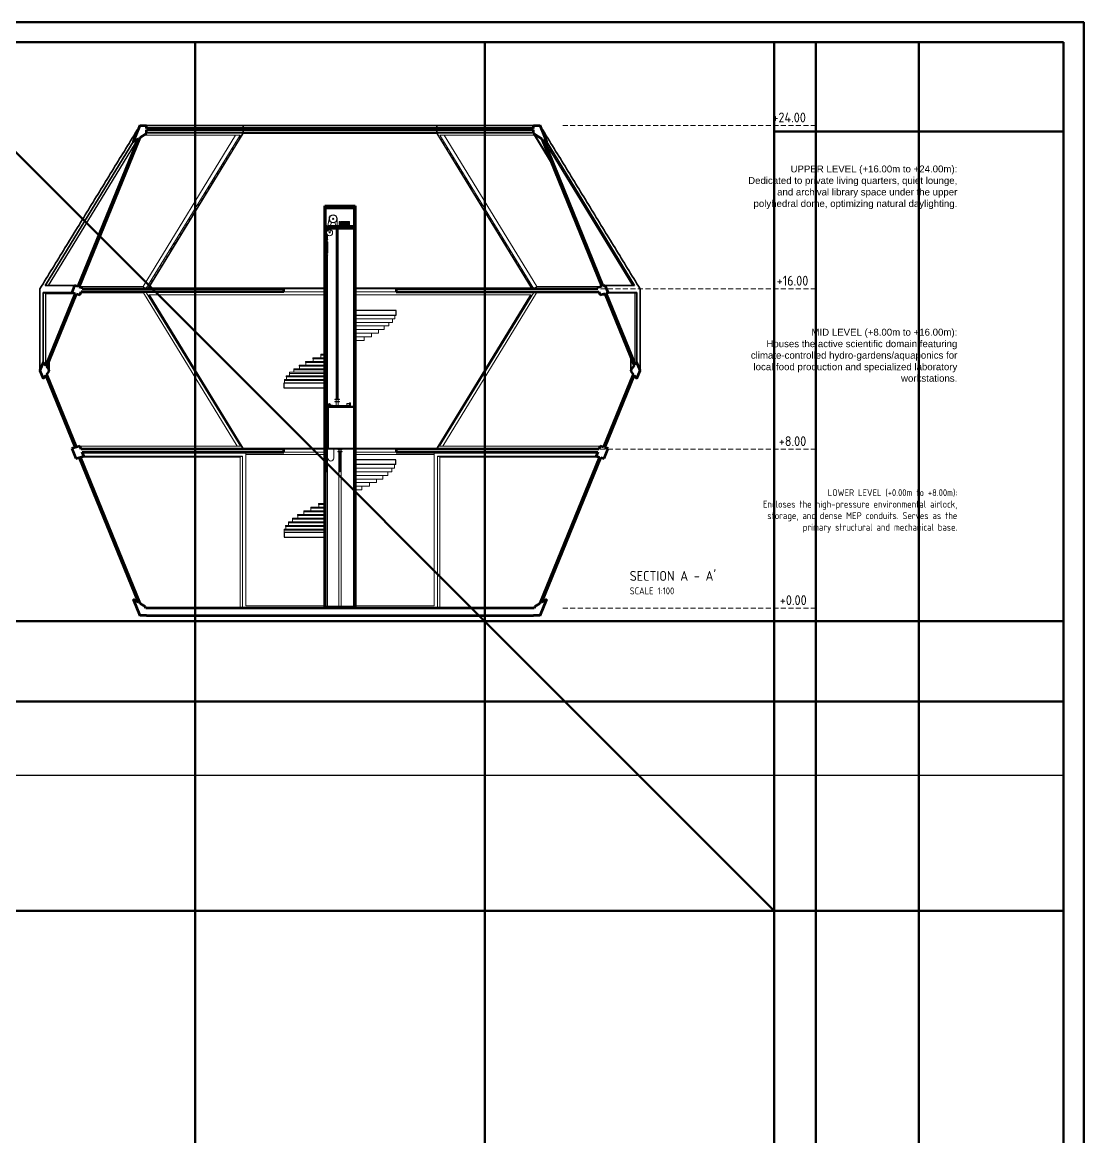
# Model space of a CAD drawing. Header units: millimetres. Extents: x 32551 to 59551, y -21458 to 15116.
# Drawn here: x 54173 to 59551, y 9470 to 15116 of the extents above; entities that cross this region are included whole.
import ezdxf

# ---------------------------------------------------------------- set-up
doc = ezdxf.new("R2010")
doc.units = ezdxf.units.MM
doc.linetypes.add('DASHEDX2', pattern=[38.1, 25.4, -12.7])
for name, color, linetype, lineweight, true_color in [('1ST', 141, 'Continuous', 50, 0x7debff), ('2ND', 120, 'Continuous', 35, 0x39ffb0), ('3RD', 141, 'Continuous', 25, 0x7debff), ('4TH DETAILS', 120, 'Continuous', 15, 0x39ffb0), ('TEXTS', 7, 'Continuous', 25, 0xe0f9ff)]:
    doc.layers.add(name, color=color, linetype=linetype, lineweight=lineweight, true_color=true_color)
doc.layers.add('GLOW-CYAN', color=141, linetype='Continuous', lineweight=100, true_color=0x7debff, transparency=0.8)
doc.layers.add('LAYOUT', color=141, linetype='Continuous', lineweight=50, true_color=0x7debff, plot=False)
doc.styles.get("Standard").update_dxf_attribs({"font": 'arial.ttf'})
picture_1 = doc.add_image_def('image3.png', size_in_pixel=(1872, 1392))

msp = doc.modelspace()

# ---------------------------------------------------------------- linework, layer by layer
at = {"layer": '1ST', "linetype": 'Continuous', "extrusion": (0, 1, -2e-16)}
for p, q in [((54768.957, 14593.018, -0.389), (54735.254, 14510.462, -0.389)), ((54802.664, 14577.502, -0.389), (54802.664, 14593.018, -0.389)), ((56762.256, 14577.502, -0.389), (54802.664, 14577.502, -0.389)), ((54802.664, 14551.742, -0.389), (54802.664, 14571.296, -0.389)), ((54802.664, 14571.296, -0.389), (56762.256, 14571.296, -0.389)), ((56762.256, 14577.502, -0.389), (56762.256, 14593.018, -0.389)), ((56762.256, 14551.742, -0.389), (56762.256, 14571.296, -0.389)), ((56829.666, 14510.462, -0.389), (56795.962, 14593.018, -0.389)), ((54760.592, 14525.978, -0.389), (54454.64, 13776.554, -0.389)), ((54461.397, 13774.485, -0.389), (54770.727, 14532.185, -0.389)), ((54735.254, 14510.462, -0.389), (54760.592, 14525.978, -0.389)), ((54770.727, 14532.185, -0.389), (54802.664, 14551.742, -0.389)), ((56762.256, 14551.742, -0.389), (56804.328, 14525.978, -0.389)), ((56804.328, 14525.978, -0.389), (57109.972, 13777.307, -0.389)), ((56814.463, 14519.772, -0.389), (56829.666, 14510.462, -0.389)), ((57116.729, 13779.376, -0.389), (56814.463, 14519.772, -0.389)), ((55704.88, 14185.982, -0.389), (55860.04, 14185.982, -0.389)), ((55704.88, 12147.692, -0.389), (55704.88, 14185.982, -0.389)), ((55708.49, 14175.638, -0.389), (55856.43, 14175.638, -0.389)), ((55708.49, 14082.542, -0.389), (55708.49, 14175.638, -0.389)), ((55856.43, 14082.542, -0.389), (55856.43, 14175.638, -0.389)), ((55860.04, 14185.982, -0.389), (55860.04, 12147.692, -0.389)), ((55708.49, 14082.542, -0.389), (55716.346, 14082.542, -0.389)), ((55708.49, 14072.198, -0.389), (55714.286, 14072.198, -0.389)), ((55708.49, 12147.692, -0.389), (55708.49, 14072.198, -0.389)), ((55721.645, 14072.198, -0.389), (55856.43, 14072.198, -0.389)), ((55723.705, 14082.542, -0.389), (55856.43, 14082.542, -0.389)), ((55856.43, 12147.692, -0.389), (55856.43, 14072.198, -0.389)), ((54437.749, 13781.726, -0.389), (54423.633, 13747.151, -0.389)), ((54454.64, 13776.554, -0.389), (54437.749, 13781.726, -0.389)), ((57109.972, 13777.307, -0.389), (57086.324, 13770.066, -0.389)), ((57126.864, 13782.479, -0.389), (57116.729, 13779.376, -0.389)), ((57141.286, 13747.151, -0.389), (57126.864, 13782.479, -0.389)), ((54440.525, 13741.979, -0.389), (54291.726, 13377.498, -0.389)), ((54296.794, 13371.292, -0.389), (54447.282, 13739.91, -0.389)), ((54423.633, 13747.151, -0.389), (54440.525, 13741.979, -0.389)), ((54447.282, 13739.91, -0.389), (54464.174, 13734.738, -0.389)), ((54478.289, 13769.313, -0.389), (54461.397, 13774.485, -0.389)), ((54464.174, 13734.738, -0.389), (54470.564, 13750.391, -0.389)), ((55497.999, 13750.391, -0.389), (54470.564, 13750.391, -0.389)), ((54476.632, 13765.256, -0.389), (54478.289, 13769.313, -0.389)), ((55497.999, 13765.256, -0.389), (54476.632, 13765.256, -0.389)), ((57088.287, 13765.256, -0.389), (56066.92, 13765.256, -0.389)), ((56066.92, 13765.256, -0.389), (56066.92, 13750.391, -0.389)), ((56066.92, 13750.391, -0.389), (57094.356, 13750.391, -0.389)), ((57086.324, 13770.066, -0.389), (57088.287, 13765.256, -0.389)), ((57094.356, 13750.391, -0.389), (57100.746, 13734.738, -0.389)), ((57100.746, 13734.738, -0.389), (57124.394, 13741.979, -0.389)), ((57124.394, 13741.979, -0.389), (57273.193, 13377.498, -0.389)), ((57131.151, 13744.048, -0.389), (57141.286, 13747.151, -0.389)), ((57278.261, 13383.704, -0.389), (57131.151, 13744.048, -0.389)), ((54279.058, 13393.014, -0.389), (54262.206, 13351.736, -0.389)), ((54291.726, 13377.498, -0.389), (54279.058, 13393.014, -0.389)), ((57285.862, 13393.014, -0.389), (57278.261, 13383.704, -0.389)), ((57302.714, 13351.736, -0.389), (57285.862, 13393.014, -0.389)), ((54262.206, 13351.736, -0.389), (54279.058, 13310.458, -0.389)), ((54279.058, 13310.458, -0.389), (54291.726, 13325.974, -0.389)), ((54291.726, 13325.974, -0.389), (54440.525, 12961.493, -0.389)), ((54309.463, 13355.776, -0.389), (54296.794, 13371.292, -0.389)), ((54296.794, 13332.181, -0.389), (54309.463, 13347.697, -0.389)), ((54447.282, 12963.562, -0.389), (54296.794, 13332.181, -0.389)), ((54307.814, 13351.736, -0.389), (54309.463, 13355.776, -0.389)), ((54309.463, 13347.697, -0.389), (54307.814, 13351.736, -0.389)), ((57268.126, 13332.181, -0.389), (57117.638, 12963.562, -0.389)), ((57124.394, 12961.493, -0.389), (57273.193, 13325.974, -0.389)), ((57273.193, 13377.498, -0.389), (57255.457, 13355.776, -0.389)), ((57255.457, 13355.776, -0.389), (57257.106, 13351.736, -0.389)), ((57257.106, 13351.736, -0.389), (57255.457, 13347.697, -0.389)), ((57255.457, 13347.697, -0.389), (57268.126, 13332.181, -0.389)), ((57273.193, 13325.974, -0.389), (57285.862, 13310.458, -0.389)), ((57285.862, 13310.458, -0.389), (57302.714, 13351.736, -0.389)), ((54464.174, 12968.734, -0.389), (54423.633, 12956.321, -0.389)), ((54423.633, 12956.321, -0.389), (54444.198, 12905.948, -0.389)), ((54470.564, 12953.081, -0.389), (54464.174, 12968.734, -0.389)), ((55497.999, 12953.081, -0.389), (54470.564, 12953.081, -0.389)), ((54484.738, 12918.361, -0.389), (54476.632, 12938.216, -0.389)), ((54476.632, 12938.216, -0.389), (55497.999, 12938.216, -0.389)), ((55497.999, 12938.216, -0.389), (55497.999, 12953.081, -0.389)), ((57094.356, 12953.081, -0.389), (56066.92, 12953.081, -0.389)), ((56066.92, 12953.081, -0.389), (56066.92, 12938.216, -0.389)), ((56066.92, 12938.216, -0.389), (57088.287, 12938.216, -0.389)), ((57088.287, 12938.216, -0.389), (57079.874, 12917.608, -0.389)), ((57100.746, 12968.734, -0.389), (57094.356, 12953.081, -0.389)), ((57117.638, 12963.562, -0.389), (57100.746, 12968.734, -0.389)), ((57120.414, 12905.196, -0.389), (57141.286, 12956.321, -0.389)), ((57141.286, 12956.321, -0.389), (57124.394, 12961.493, -0.389)), ((54444.198, 12905.948, -0.389), (54484.738, 12918.361, -0.389)), ((54461.09, 12911.12, -0.389), (54760.592, 12177.494, -0.389)), ((54770.727, 12171.287, -0.389), (54467.846, 12913.189, -0.389)), ((57096.766, 12912.436, -0.389), (56794.193, 12171.287, -0.389)), ((56804.328, 12177.494, -0.389), (57103.523, 12910.368, -0.389)), ((57079.874, 12917.608, -0.389), (57096.766, 12912.436, -0.389)), ((57103.523, 12910.368, -0.389), (57120.414, 12905.196, -0.389)), ((54760.592, 12177.494, -0.389), (54735.254, 12193.01, -0.389)), ((54735.254, 12193.01, -0.389), (54768.957, 12110.454, -0.389)), ((54796.064, 12155.771, -0.389), (54770.727, 12171.287, -0.389)), ((54799.362, 12147.692, -0.389), (54796.064, 12155.771, -0.389)), ((56762.256, 12147.692, -0.389), (54802.664, 12147.692, -0.389)), ((56768.855, 12155.771, -0.389), (56765.557, 12147.692, -0.389)), ((56794.193, 12171.287, -0.389), (56768.855, 12155.771, -0.389)), ((56795.962, 12110.454, -0.389), (56829.666, 12193.01, -0.389)), ((56829.666, 12193.01, -0.389), (56804.328, 12177.494, -0.389)), ((54802.664, 12110.454, -0.389), (56762.256, 12110.454, -0.389))]:
    msp.add_line(p, q, dxfattribs=at)
at = {"layer": '1ST', "linetype": 'Continuous'}
for p, q in [((55716.346, 14082.542, -0.389), (55714.286, 14072.198, -0.389)), ((55721.645, 14072.198, -0.389), (55723.705, 14082.542, -0.389)), ((55765.255, 14082.542, -0.389), (55765.255, 14072.198, -0.389)), ((55771.266, 14082.542, -0.389), (55771.266, 14072.198, -0.389)), ((55497.999, 13750.391, -0.389), (55497.999, 13765.256, -0.389))]:
    msp.add_line(p, q, dxfattribs=at)
for points in [[(54768.957, 14593.018, -0.389), (54802.664, 14593.018, -0.389)], [(56762.256, 14593.018, -0.389), (56795.962, 14593.018, -0.389)], [(54802.664, 12147.692, -0.389), (54799.362, 12147.692, -0.389)], [(56765.557, 12147.692, -0.389), (56762.256, 12147.692, -0.389)], [(54802.664, 12110.454, -0.389), (54768.957, 12110.454, -0.389)], [(56795.962, 12110.454, -0.389), (56762.256, 12110.454, -0.389)]]:
    msp.add_open_spline(points, degree=1, dxfattribs=at)
at = {"layer": '2ND', "linetype": 'Continuous', "extrusion": (0, 1, -2e-16)}
for p, q in [((54802.664, 14593.018, -0.389), (56762.256, 14593.018, -0.389)), ((55292.562, 14577.502, -0.389), (55292.562, 14593.018, -0.389)), ((55292.562, 14555.78, -0.389), (55292.562, 14571.296, -0.389)), ((56272.358, 14577.502, -0.389), (56272.358, 14593.018, -0.389)), ((56272.358, 14555.78, -0.389), (56272.358, 14571.296, -0.389)), ((54295.909, 13793.015, -0.389), (54735.254, 14510.462, -0.389)), ((56760.605, 14555.78, -0.389), (54802.664, 14555.78, -0.389)), ((56829.666, 14510.462, -0.389), (57275.463, 13782.479, -0.389)), ((54288.996, 13781.726, -0.389), (54295.909, 13793.015, -0.389)), ((54288.996, 13781.726, -0.389), (54437.749, 13781.726, -0.389)), ((57126.864, 13782.479, -0.389), (57275.463, 13782.479, -0.389)), ((54423.633, 13747.151, -0.389), (54279.058, 13747.151, -0.389)), ((54279.058, 13393.014, -0.389), (54279.058, 13747.151, -0.389)), ((57285.862, 13747.151, -0.389), (57141.286, 13747.151, -0.389)), ((57285.862, 13747.151, -0.389), (57285.862, 13393.014, -0.389)), ((54309.463, 13347.697, -0.389), (54309.463, 13402.324, -0.389)), ((57255.457, 13420.943, -0.389), (57255.457, 13347.697, -0.389))]:
    msp.add_line(p, q, dxfattribs=at)
at = {"layer": '2ND', "linetype": 'Continuous'}
for points in [[(54768.957, 14593.018, -0.389), (54262.206, 13765.497, -0.389)], [(56795.962, 14593.018, -0.389), (57302.714, 13765.497, -0.389)], [(54262.206, 13351.736, -0.389), (54262.206, 13765.497, -0.389)], [(57302.714, 13351.736, -0.389), (57302.714, 13765.497, -0.389)]]:
    msp.add_open_spline(points, degree=1, dxfattribs=at)
at = {"layer": '3RD', "linetype": 'Continuous', "ltscale": 10, "extrusion": (0, 1, -2e-16)}
for p, q in [((54304.832, 13781.726, -0.389), (54760.592, 14525.978, -0.389)), ((56762.256, 14555.78, -0.389), (56760.605, 14555.78, -0.389)), ((56765.096, 14544.36, -0.389), (56765.557, 14543.608, -0.389)), ((56765.557, 14543.608, -0.389), (56860.278, 14388.929, -0.389)), ((56848.669, 14417.366, -0.389), (56768.855, 14547.701, -0.389)), ((57265.961, 13782.479, -0.389), (56814.463, 14519.772, -0.389)), ((54279.058, 13747.151, -0.389), (54291.726, 13741.979, -0.389)), ((54291.726, 13377.498, -0.389), (54291.726, 13741.979, -0.389)), ((54445.17, 13734.738, -0.389), (54464.174, 13734.738, -0.389)), ((57100.746, 13734.738, -0.389), (57127.35, 13734.738, -0.389)), ((57278.261, 13744.048, -0.389), (57285.862, 13747.151, -0.389)), ((57278.261, 13383.704, -0.389), (57278.261, 13744.048, -0.389)), ((55860.016, 13637.825, -0.389), (55859.945, 13637.825, -0.389)), ((55859.945, 13637.825, -0.389), (55859.945, 13632.653, -0.389)), ((55859.945, 13632.653, -0.389), (56066.601, 13632.653, -0.389)), ((55860.016, 13651.114, -0.389), (55860.016, 13637.825, -0.389)), ((56066.601, 13656.286, -0.389), (55860.04, 13656.286, -0.389)), ((56066.601, 13632.653, -0.389), (56066.601, 13656.286, -0.389)), ((55704.994, 13287.075, -0.389), (55498.306, 13287.075, -0.389)), ((55498.306, 13287.075, -0.389), (55498.306, 13263.442, -0.389)), ((55704.88, 13268.614, -0.389), (55704.88, 13281.903, -0.389)), ((55704.88, 13281.903, -0.389), (55704.994, 13281.903, -0.389)), ((55704.994, 13281.903, -0.389), (55704.994, 13287.075, -0.389)), ((55498.306, 13263.442, -0.389), (55704.88, 13263.442, -0.389)), ((54444.198, 12905.948, -0.389), (54463.201, 12905.948, -0.389)), ((56065.771, 12899.403, -0.389), (55860.04, 12899.403, -0.389)), ((56065.771, 12875.771, -0.389), (55860.04, 12875.771, -0.389)), ((56065.771, 12875.771, -0.389), (56065.771, 12899.403, -0.389)), ((57101.411, 12905.196, -0.389), (57120.414, 12905.196, -0.389)), ((55705.267, 12530.192, -0.389), (55498.942, 12530.192, -0.389)), ((55498.942, 12530.192, -0.389), (55498.942, 12506.56, -0.389)), ((55498.942, 12506.56, -0.389), (55705.077, 12506.56, -0.389)), ((55704.92, 12511.732, -0.389), (55704.92, 12525.02, -0.389)), ((55704.92, 12525.02, -0.389), (55705.267, 12525.02, -0.389)), ((55705.077, 12511.732, -0.389), (55704.92, 12511.732, -0.389)), ((55705.077, 12506.56, -0.389), (55705.077, 12511.732, -0.389)), ((55705.267, 12525.02, -0.389), (55705.267, 12530.192, -0.389)), ((54799.362, 12150.385, -0.389), (54796.064, 12155.771, -0.389))]:
    msp.add_line(p, q, dxfattribs=at)
at = {"layer": '3RD', "linetype": 'Continuous', "ltscale": 10}
for p, q in [((54291.726, 13741.979, -0.389), (54440.525, 13741.979, -0.389)), ((57278.261, 13744.048, -0.389), (57131.151, 13744.048, -0.389))]:
    msp.add_line(p, q, dxfattribs=at)
at = {"layer": '3RD', "linetype": 'Continuous', "ltscale": 10, "elevation": -0.389}
for points in [[(55721.356, 13170.306), (55856.43, 13170.306), (55856.43, 12953.081), (55721.356, 12953.081)], [(55724.977, 13166.685), (55852.82, 13166.685), (55852.82, 12956.702), (55724.977, 12956.702)]]:
    msp.add_lwpolyline(points, close=True, dxfattribs=at)
at = {"layer": '4TH DETAILS', "linetype": 'DASHEDX2'}
for p, q in [((56911.258, 14593.018, -0.389), (58194.077, 14593.018, 0.077)), ((56911.258, 13766.009, -0.389), (58194.077, 13766.009, 0.077)), ((56911.258, 12953.081, -0.389), (58194.077, 12953.081, 0.077)), ((56911.258, 12147.692, -0.389), (58194.077, 12147.692, 0.077))]:
    msp.add_line(p, q, dxfattribs=at)
at = {"layer": '4TH DETAILS', "linetype": 'Continuous', "extrusion": (0, 1, -2e-16)}
for p, q in [((54784.525, 13777.37, -0.389), (55253.748, 14543.608, -0.389)), ((54789.38, 14543.608, -0.389), (55276.003, 14543.608, -0.389)), ((55276.003, 14543.608, -0.389), (54799.362, 13765.256, -0.389)), ((54813.137, 13770.191, -0.389), (55292.56, 14553.087, -0.389)), ((55292.56, 14553.087, -0.389), (56272.359, 14553.087, -0.389)), ((56272.359, 14553.087, -0.389), (56751.783, 13770.191, -0.389)), ((56765.096, 13766.009, -0.389), (56288.455, 14544.36, -0.389)), ((56288.455, 14544.36, -0.389), (56765.096, 14544.36, -0.389)), ((56310.71, 14544.36, -0.389), (56779.933, 13778.123, -0.389)), ((54462.575, 13777.37, -0.389), (54784.525, 13777.37, -0.389)), ((54784.525, 13777.37, -0.389), (54799.362, 13765.256, -0.389)), ((56779.933, 13778.123, -0.389), (56765.096, 13766.009, -0.389)), ((56779.933, 13778.123, -0.389), (57109.639, 13778.123, -0.389)), ((55262.192, 12968.734, -0.389), (54786.694, 13745.219, -0.389)), ((54801.011, 13747.698, -0.389), (55278.028, 12968.734, -0.389)), ((54813.137, 13770.191, -0.389), (55704.88, 13770.191, -0.389)), ((55292.56, 12953.081, -0.389), (54813.895, 13734.738, -0.389)), ((55704.88, 13734.738, -0.389), (54813.895, 13734.738, -0.389)), ((55292.56, 12958.253, -0.389), (54817.062, 13734.738, -0.389)), ((55860.04, 13770.191, -0.389), (56751.783, 13770.191, -0.389)), ((56751.025, 13734.738, -0.389), (55860.04, 13734.738, -0.389)), ((56751.025, 13734.738, -0.389), (56272.359, 12953.081, -0.389)), ((56747.857, 13734.738, -0.389), (56272.359, 12958.253, -0.389)), ((56286.892, 12968.734, -0.389), (56763.908, 13747.698, -0.389)), ((56302.728, 12968.734, -0.389), (56778.226, 13745.219, -0.389)), ((56763.908, 13747.698, -0.389), (56765.557, 13750.391, -0.389)), ((56778.226, 13745.219, -0.389), (56765.557, 13750.391, -0.389)), ((56778.226, 13745.219, -0.389), (57096.467, 13745.219, -0.389)), ((56061.154, 13614.193, -0.389), (55860.04, 13614.193, -0.389)), ((56049.086, 13595.732, -0.389), (56049.086, 13614.193, -0.389)), ((56061.154, 13614.193, -0.389), (56061.154, 13632.653, -0.389)), ((55860.04, 13595.732, -0.389), (56049.086, 13595.732, -0.389)), ((55860.04, 13577.272, -0.389), (56030.684, 13577.272, -0.389)), ((55860.04, 13558.811, -0.389), (56006.385, 13558.811, -0.389)), ((55976.767, 13540.351, -0.389), (55976.767, 13558.811, -0.389)), ((56006.385, 13558.811, -0.389), (56006.385, 13577.272, -0.389)), ((56030.684, 13595.732, -0.389), (56030.684, 13577.272, -0.389)), ((55860.04, 13540.351, -0.389), (55976.767, 13540.351, -0.389)), ((55860.04, 13521.89, -0.389), (55942.532, 13521.89, -0.389)), ((55860.04, 13503.43, -0.389), (55904.494, 13503.43, -0.389)), ((55863.557, 13503.43, -0.389), (55863.557, 13484.969, -0.389)), ((55904.494, 13521.89, -0.389), (55904.494, 13503.43, -0.389)), ((55942.532, 13540.351, -0.389), (55942.532, 13521.89, -0.389)), ((55863.557, 13484.969, -0.389), (55860.04, 13484.969, -0.389)), ((55608.405, 13392.666, -0.389), (55608.405, 13397.838, -0.389)), ((55608.405, 13397.838, -0.389), (55704.88, 13397.838, -0.389)), ((55704.88, 13392.666, -0.389), (55608.405, 13392.666, -0.389)), ((55609.224, 13379.378, -0.389), (55609.224, 13392.666, -0.389)), ((55645.048, 13411.127, -0.389), (55645.048, 13416.299, -0.389)), ((55645.048, 13416.299, -0.389), (55704.88, 13416.299, -0.389)), ((55704.88, 13411.127, -0.389), (55645.048, 13411.127, -0.389)), ((55645.955, 13411.127, -0.389), (55645.955, 13397.838, -0.389)), ((55684.956, 13429.587, -0.389), (55684.956, 13434.759, -0.389)), ((55704.88, 13434.759, -0.389), (55684.956, 13434.759, -0.389)), ((55684.956, 13429.587, -0.389), (55704.88, 13429.587, -0.389)), ((55685.929, 13416.299, -0.389), (55685.929, 13429.587, -0.389)), ((55526.257, 13337.285, -0.389), (55526.257, 13342.457, -0.389)), ((55704.88, 13342.457, -0.389), (55526.257, 13342.457, -0.389)), ((55704.88, 13337.285, -0.389), (55526.257, 13337.285, -0.389)), ((55526.708, 13337.285, -0.389), (55526.708, 13323.996, -0.389)), ((55704.88, 13360.917, -0.389), (55548.295, 13360.917, -0.389)), ((55548.295, 13360.917, -0.389), (55548.295, 13355.745, -0.389)), ((55548.295, 13355.745, -0.389), (55704.88, 13355.745, -0.389)), ((55548.884, 13355.745, -0.389), (55548.884, 13342.457, -0.389)), ((55575.897, 13379.378, -0.389), (55704.88, 13379.378, -0.389)), ((55575.897, 13379.378, -0.389), (55575.897, 13374.206, -0.389)), ((55575.897, 13374.206, -0.389), (55704.88, 13374.206, -0.389)), ((55576.609, 13360.917, -0.389), (55576.609, 13374.206, -0.389)), ((55500.82, 13300.363, -0.389), (55500.82, 13305.535, -0.389)), ((55704.88, 13305.535, -0.389), (55500.82, 13305.535, -0.389)), ((55500.82, 13300.363, -0.389), (55704.88, 13300.363, -0.389)), ((55500.967, 13287.075, -0.389), (55500.967, 13300.363, -0.389)), ((55704.88, 13323.996, -0.389), (55510.306, 13323.996, -0.389)), ((55510.306, 13323.996, -0.389), (55510.306, 13318.824, -0.389)), ((55510.306, 13318.824, -0.389), (55704.88, 13318.824, -0.389)), ((55510.609, 13318.824, -0.389), (55510.609, 13305.535, -0.389)), ((54464.174, 12968.734, -0.389), (55278.028, 12968.734, -0.389)), ((55292.56, 12953.081, -0.389), (55292.56, 12958.253, -0.389)), ((55704.88, 12958.253, -0.389), (55292.56, 12958.253, -0.389)), ((55305.819, 12159.864, -0.389), (55305.819, 12938.216, -0.389)), ((56272.359, 12958.253, -0.389), (55860.04, 12958.253, -0.389)), ((56259.101, 12938.216, -0.389), (56259.101, 12159.864, -0.389)), ((56272.359, 12953.081, -0.389), (56272.359, 12958.253, -0.389)), ((56286.892, 12968.734, -0.389), (57100.746, 12968.734, -0.389)), ((55289.262, 12918.361, -0.389), (54484.738, 12918.361, -0.389)), ((55276.593, 12913.189, -0.389), (55289.262, 12918.361, -0.389)), ((55276.593, 12150.385, -0.389), (55276.593, 12913.189, -0.389)), ((55289.262, 12918.361, -0.389), (55289.262, 12150.385, -0.389)), ((55704.88, 12926.102, -0.389), (55305.819, 12926.102, -0.389)), ((56259.101, 12926.102, -0.389), (55860.04, 12926.102, -0.389)), ((56058.479, 12857.31, -0.389), (56058.479, 12875.771, -0.389)), ((57079.874, 12917.608, -0.389), (56275.658, 12917.608, -0.389)), ((56275.658, 12150.385, -0.389), (56275.658, 12917.608, -0.389)), ((56288.326, 12150.385, -0.389), (56288.326, 12912.436, -0.389)), ((57096.766, 12912.436, -0.389), (56288.326, 12912.436, -0.389)), ((55860.04, 12857.31, -0.389), (56058.479, 12857.31, -0.389)), ((55860.04, 12838.85, -0.389), (56044.63, 12838.85, -0.389)), ((55860.04, 12820.389, -0.389), (56024.553, 12820.389, -0.389)), ((55998.724, 12801.928, -0.389), (55998.724, 12820.389, -0.389)), ((56024.553, 12820.389, -0.389), (56024.553, 12838.85, -0.389)), ((56044.63, 12838.85, -0.389), (56044.63, 12857.31, -0.389)), ((55998.724, 12801.928, -0.389), (55860.04, 12801.928, -0.389)), ((55860.04, 12783.468, -0.389), (55967.758, 12783.468, -0.389)), ((55932.389, 12765.007, -0.389), (55860.04, 12765.007, -0.389)), ((55893.459, 12765.007, -0.389), (55893.459, 12746.547, -0.389)), ((55932.389, 12783.468, -0.389), (55932.389, 12765.007, -0.389)), ((55967.758, 12801.928, -0.389), (55967.758, 12783.468, -0.389)), ((55893.459, 12746.547, -0.389), (55860.04, 12746.547, -0.389)), ((55704.88, 12659.416, -0.389), (55634.583, 12659.416, -0.389)), ((55634.583, 12654.244, -0.389), (55634.583, 12659.416, -0.389)), ((55704.88, 12654.244, -0.389), (55634.583, 12654.244, -0.389)), ((55635.468, 12640.955, -0.389), (55635.468, 12654.244, -0.389)), ((55704.88, 12677.877, -0.389), (55673.683, 12677.877, -0.389)), ((55673.683, 12672.705, -0.389), (55673.683, 12677.877, -0.389)), ((55704.88, 12672.705, -0.389), (55673.683, 12672.705, -0.389)), ((55674.639, 12672.705, -0.389), (55674.639, 12659.416, -0.389)), ((55541.64, 12604.034, -0.389), (55704.88, 12604.034, -0.389)), ((55541.64, 12598.862, -0.389), (55541.64, 12604.034, -0.389)), ((55704.88, 12598.862, -0.389), (55541.64, 12598.862, -0.389)), ((55542.193, 12585.574, -0.389), (55542.193, 12598.862, -0.389)), ((55704.88, 12622.495, -0.389), (55567.768, 12622.495, -0.389)), ((55567.768, 12622.495, -0.389), (55567.768, 12617.323, -0.389)), ((55704.88, 12617.323, -0.389), (55567.768, 12617.323, -0.389)), ((55568.448, 12604.034, -0.389), (55568.448, 12617.323, -0.389)), ((55598.996, 12640.955, -0.389), (55704.88, 12640.955, -0.389)), ((55598.996, 12635.783, -0.389), (55598.996, 12640.955, -0.389)), ((55598.996, 12635.783, -0.389), (55704.88, 12635.783, -0.389)), ((55599.788, 12622.495, -0.389), (55599.788, 12635.783, -0.389)), ((55499.376, 12548.653, -0.389), (55499.376, 12543.481, -0.389)), ((55499.376, 12548.653, -0.389), (55704.88, 12548.653, -0.389)), ((55499.376, 12543.481, -0.389), (55704.88, 12543.481, -0.389)), ((55499.479, 12530.192, -0.389), (55499.479, 12543.481, -0.389)), ((55507.033, 12567.113, -0.389), (55704.88, 12567.113, -0.389)), ((55507.033, 12561.941, -0.389), (55507.033, 12567.113, -0.389)), ((55507.033, 12561.941, -0.389), (55704.88, 12561.941, -0.389)), ((55507.293, 12548.653, -0.389), (55507.293, 12561.941, -0.389)), ((55521.234, 12585.574, -0.389), (55704.88, 12585.574, -0.389)), ((55521.234, 12580.402, -0.389), (55521.234, 12585.574, -0.389)), ((55704.88, 12580.402, -0.389), (55521.234, 12580.402, -0.389)), ((55521.645, 12580.402, -0.389), (55521.645, 12567.113, -0.389)), ((55289.262, 12150.385, -0.389), (54799.362, 12150.385, -0.389)), ((55704.88, 12159.864, -0.389), (55305.819, 12159.864, -0.389)), ((56259.101, 12159.864, -0.389), (55860.04, 12159.864, -0.389)), ((56765.557, 12150.385, -0.389), (56275.658, 12150.385, -0.389)), ((56768.855, 12155.771, -0.389), (56765.557, 12150.385, -0.389))]:
    msp.add_line(p, q, dxfattribs=at)
at = {"layer": '4TH DETAILS', "linetype": 'Continuous'}
for p, q in [((55726.764, 14120.337, -0.389), (55714.661, 14052.763, -0.389)), ((55768.404, 14120.337, -0.389), (55768.404, 13205.253, -0.389)), ((55710.196, 14016.688, -0.389), (55710.196, 14072.198, -0.389)), ((55713.937, 14016.688, -0.389), (55713.937, 14072.198, -0.389)), ((55719.032, 14060.322, -0.389), (55719.032, 14072.198, -0.389)), ((55727.404, 14049.753, -0.389), (55724.972, 14069.953, -0.389)), ((55739.069, 14101.338, -0.389), (55732.25, 14082.542, -0.389)), ((55732.379, 14049.753, -0.389), (55734.811, 14069.953, -0.389)), ((55756.099, 14101.338, -0.389), (55762.918, 14082.542, -0.389)), ((55762.791, 13208.984, -0.389), (55762.791, 14072.198, -0.389)), ((55767.493, 13206.194, -0.389), (55767.493, 14072.198, -0.389)), ((55769.196, 13208.213, -0.389), (55769.196, 14072.198, -0.389)), ((55773.866, 13208.599, -0.389), (55773.866, 14072.198, -0.389)), ((55778.312, 14107.254, -0.389), (55782.801, 14107.254, -0.389)), ((55778.312, 14107.254, -0.389), (55778.312, 14083.313, -0.389)), ((55778.312, 14083.313, -0.389), (55782.801, 14083.313, -0.389)), ((55782.801, 14107.254, -0.389), (55782.801, 14083.313, -0.389)), ((55782.801, 14104.62, -0.389), (55786.542, 14104.62, -0.389)), ((55782.801, 14085.947, -0.389), (55786.542, 14085.947, -0.389)), ((55786.542, 14107.254, -0.389), (55787.29, 14107.254, -0.389)), ((55786.542, 14107.254, -0.389), (55786.542, 14083.313, -0.389)), ((55786.542, 14083.313, -0.389), (55787.29, 14083.313, -0.389)), ((55787.29, 14107.254, -0.389), (55787.29, 14083.313, -0.389)), ((55787.29, 14106.506, -0.389), (55829.935, 14106.506, -0.389)), ((55787.29, 14106.132, -0.389), (55829.935, 14106.132, -0.389)), ((55787.29, 14105.384, -0.389), (55829.935, 14105.384, -0.389)), ((55787.29, 14104.635, -0.389), (55829.935, 14104.635, -0.389)), ((55787.29, 14103.513, -0.389), (55829.935, 14103.513, -0.389)), ((55787.29, 14102.017, -0.389), (55829.935, 14102.017, -0.389)), ((55787.29, 14100.147, -0.389), (55829.935, 14100.147, -0.389)), ((55787.29, 14097.902, -0.389), (55829.935, 14097.902, -0.389)), ((55787.29, 14095.284, -0.389), (55829.935, 14095.284, -0.389)), ((55787.29, 14092.665, -0.389), (55829.935, 14092.665, -0.389)), ((55787.29, 14090.421, -0.389), (55829.935, 14090.421, -0.389)), ((55787.29, 14088.55, -0.389), (55829.935, 14088.55, -0.389)), ((55787.29, 14087.054, -0.389), (55829.935, 14087.054, -0.389)), ((55787.29, 14085.932, -0.389), (55829.935, 14085.932, -0.389)), ((55787.29, 14085.184, -0.389), (55829.935, 14085.184, -0.389)), ((55787.29, 14084.435, -0.389), (55829.935, 14084.435, -0.389)), ((55787.29, 14084.061, -0.389), (55829.935, 14084.061, -0.389)), ((55820.174, 14100.521, -0.389), (55816.433, 14103.513, -0.389)), ((55820.174, 14090.047, -0.389), (55816.433, 14087.054, -0.389)), ((55820.174, 14100.521, -0.389), (55820.922, 14100.521, -0.389)), ((55820.174, 14100.521, -0.389), (55820.174, 14090.047, -0.389)), ((55820.174, 14090.047, -0.389), (55820.922, 14090.047, -0.389)), ((55820.922, 14100.521, -0.389), (55820.922, 14090.047, -0.389)), ((55829.935, 14107.254, -0.389), (55830.683, 14107.254, -0.389)), ((55829.935, 14107.254, -0.389), (55829.935, 14083.313, -0.389)), ((55829.935, 14083.313, -0.389), (55830.683, 14083.313, -0.389)), ((55830.683, 14107.254, -0.389), (55830.683, 14083.313, -0.389)), ((55721.401, 14014.774, -0.389), (55708.49, 14014.774, -0.389)), ((55721.401, 14014.026, -0.389), (55708.49, 14014.026, -0.389)), ((55721.395, 14003.552, -0.389), (55708.49, 14003.552, -0.389)), ((55712.387, 14013.278, -0.389), (55708.595, 14013.278, -0.389)), ((55712.387, 14004.3, -0.389), (55708.674, 14004.3, -0.389)), ((55712.611, 14004.525, -0.389), (55712.611, 14013.054, -0.389)), ((55713.359, 14003.552, -0.389), (55713.359, 14014.026, -0.389)), ((55714.661, 14050.854, -0.389), (55714.661, 14014.774, -0.389)), ((55715.292, 14016.688, -0.389), (55715.292, 14045.456, -0.389)), ((55715.963, 14003.552, -0.389), (55715.963, 14014.026, -0.389)), ((55716.711, 14004.525, -0.389), (55716.711, 14013.054, -0.389)), ((55716.936, 14013.278, -0.389), (55720.727, 14013.278, -0.389)), ((55716.936, 14004.3, -0.389), (55720.649, 14004.3, -0.389)), ((55719.032, 14016.688, -0.389), (55719.032, 14039.184, -0.389)), ((55720.873, 14003.552, -0.389), (55720.873, 14004.076, -0.389)), ((55720.952, 14013.503, -0.389), (55720.952, 14014.026, -0.389)), ((55721.395, 14003.552, -0.389), (55721.395, 13947.441, -0.389)), ((55721.401, 14014.026, -0.389), (55721.401, 14014.774, -0.389)), ((55727.404, 14049.753, -0.389), (55732.379, 14049.753, -0.389)), ((55721.395, 14001.308, -0.389), (55708.49, 14001.308, -0.389)), ((55721.395, 13999.063, -0.389), (55708.49, 13999.063, -0.389)), ((55721.395, 13996.819, -0.389), (55708.49, 13996.819, -0.389)), ((55721.395, 13994.574, -0.389), (55708.49, 13994.574, -0.389)), ((55721.395, 13992.33, -0.389), (55708.49, 13992.33, -0.389)), ((55721.395, 13990.086, -0.389), (55708.49, 13990.086, -0.389)), ((55721.395, 13987.841, -0.389), (55708.49, 13987.841, -0.389)), ((55721.395, 13985.597, -0.389), (55708.49, 13985.597, -0.389)), ((55721.395, 13983.352, -0.389), (55708.49, 13983.352, -0.389)), ((55721.395, 13981.108, -0.389), (55708.49, 13981.108, -0.389)), ((55721.395, 13978.863, -0.389), (55708.49, 13978.863, -0.389)), ((55721.395, 13976.619, -0.389), (55708.49, 13976.619, -0.389)), ((55721.395, 13974.374, -0.389), (55708.49, 13974.374, -0.389)), ((55721.395, 13972.13, -0.389), (55708.49, 13972.13, -0.389)), ((55721.395, 13969.886, -0.389), (55708.49, 13969.886, -0.389)), ((55721.395, 13967.641, -0.389), (55708.49, 13967.641, -0.389)), ((55721.395, 13965.397, -0.389), (55708.49, 13965.397, -0.389)), ((55721.395, 13963.152, -0.389), (55708.49, 13963.152, -0.389)), ((55721.395, 13960.908, -0.389), (55708.49, 13960.908, -0.389)), ((55721.395, 13958.663, -0.389), (55708.49, 13958.663, -0.389)), ((55721.395, 13956.419, -0.389), (55708.49, 13956.419, -0.389)), ((55721.395, 13954.175, -0.389), (55708.49, 13954.175, -0.389)), ((55721.395, 13951.93, -0.389), (55708.49, 13951.93, -0.389)), ((55721.395, 13949.686, -0.389), (55708.49, 13949.686, -0.389)), ((55721.395, 13947.441, -0.389), (55708.49, 13947.441, -0.389)), ((55712.387, 13946.693, -0.389), (55708.674, 13946.693, -0.389)), ((55712.611, 13946.469, -0.389), (55712.611, 13937.94, -0.389)), ((55713.359, 13947.441, -0.389), (55713.359, 13936.967, -0.389)), ((55715.963, 13947.441, -0.389), (55715.963, 13936.967, -0.389)), ((55716.711, 13946.469, -0.389), (55716.711, 13937.94, -0.389)), ((55716.936, 13946.693, -0.389), (55720.649, 13946.693, -0.389)), ((55720.873, 13947.441, -0.389), (55720.873, 13946.917, -0.389)), ((55721.395, 13984.541, -0.389), (55721.45, 13984.541, -0.389)), ((55721.401, 13936.967, -0.389), (55708.49, 13936.967, -0.389)), ((55721.401, 13936.219, -0.389), (55708.49, 13936.219, -0.389)), ((55712.387, 13937.715, -0.389), (55708.595, 13937.715, -0.389)), ((55710.196, 13934.306, -0.389), (55710.196, 12158.036, -0.389)), ((55713.892, 13936.219, -0.389), (55713.892, 12920.724, -0.389)), ((55715.247, 13936.219, -0.389), (55715.247, 12920.724, -0.389)), ((55716.936, 13937.715, -0.389), (55720.727, 13937.715, -0.389)), ((55719.032, 13934.306, -0.389), (55719.032, 12158.036, -0.389)), ((55720.952, 13937.491, -0.389), (55720.952, 13936.967, -0.389)), ((55721.401, 13936.967, -0.389), (55721.401, 13936.219, -0.389)), ((55704.88, 13765.256, -0.389), (55497.999, 13765.256, -0.389)), ((55704.88, 13750.391, -0.389), (55497.999, 13750.391, -0.389)), ((56066.92, 13765.256, -0.389), (55860.04, 13765.256, -0.389)), ((56066.92, 13750.391, -0.389), (55860.04, 13750.391, -0.389)), ((55704.88, 12953.081, -0.389), (55497.999, 12953.081, -0.389)), ((55704.88, 12938.216, -0.389), (55497.999, 12938.216, -0.389)), ((55750.567, 12907.572, -0.389), (55750.567, 12953.081, -0.389)), ((55771.098, 12952.141, -0.389), (55771.098, 12953.081, -0.389)), ((55771.098, 12952.141, -0.389), (55793.821, 12952.141, -0.389)), ((55771.098, 12940.856, -0.389), (55771.098, 12939.916, -0.389)), ((55793.821, 12940.856, -0.389), (55771.098, 12940.856, -0.389)), ((55793.821, 12939.916, -0.389), (55771.098, 12939.916, -0.389)), ((55772.116, 12952.141, -0.389), (55772.116, 12951.483, -0.389)), ((55772.116, 12940.856, -0.389), (55772.116, 12941.515, -0.389)), ((55772.398, 12951.2, -0.389), (55776.535, 12951.2, -0.389)), ((55772.398, 12941.797, -0.389), (55776.535, 12941.797, -0.389)), ((55776.818, 12950.918, -0.389), (55776.818, 12942.079, -0.389)), ((55776.92, 12937.261, -0.389), (55776.92, 12158.036, -0.389)), ((55777.758, 12952.141, -0.389), (55777.758, 12940.856, -0.389)), ((55781.608, 12937.511, -0.389), (55781.608, 12920.724, -0.389)), ((55783.311, 12937.511, -0.389), (55783.311, 12920.724, -0.389)), ((55787.162, 12952.141, -0.389), (55787.162, 12940.856, -0.389)), ((55788.027, 12938.216, -0.389), (55788.027, 12158.036, -0.389)), ((55788.102, 12950.918, -0.389), (55788.102, 12942.079, -0.389)), ((55792.522, 12951.2, -0.389), (55788.384, 12951.2, -0.389)), ((55792.522, 12941.797, -0.389), (55788.384, 12941.797, -0.389)), ((55792.804, 12952.141, -0.389), (55792.804, 12951.483, -0.389)), ((55792.804, 12940.856, -0.389), (55792.804, 12941.515, -0.389)), ((55793.821, 12952.141, -0.389), (55793.821, 12953.081, -0.389)), ((55793.821, 12940.856, -0.389), (55793.821, 12939.916, -0.389)), ((56066.92, 12953.081, -0.389), (55860.04, 12953.081, -0.389)), ((56066.92, 12938.216, -0.389), (55860.04, 12938.216, -0.389)), ((54467.846, 12913.189, -0.389), (55276.593, 12913.189, -0.389)), ((55711.28, 12920.724, -0.389), (55711.28, 12918.435, -0.389)), ((55718.024, 12920.724, -0.389), (55711.28, 12920.724, -0.389)), ((55711.28, 12918.435, -0.389), (55718.024, 12918.435, -0.389)), ((55712.939, 12918.435, -0.389), (55712.939, 12838.868, -0.389)), ((55716.364, 12838.868, -0.389), (55716.364, 12918.435, -0.389)), ((55718.024, 12918.435, -0.389), (55718.024, 12920.724, -0.389)), ((55779.064, 12918.435, -0.389), (55779.064, 12920.724, -0.389)), ((55785.856, 12918.435, -0.389), (55779.064, 12918.435, -0.389)), ((55779.112, 12920.724, -0.389), (55779.112, 12918.435, -0.389)), ((55785.856, 12920.724, -0.389), (55779.112, 12920.724, -0.389)), ((55780.471, 12838.868, -0.389), (55780.471, 12918.435, -0.389)), ((55783.897, 12918.435, -0.389), (55783.897, 12838.868, -0.389)), ((55785.808, 12920.724, -0.389), (55785.808, 12918.435, -0.389)), ((55785.856, 12918.435, -0.389), (55785.856, 12920.724, -0.389)), ((56275.658, 12917.608, -0.389), (56288.326, 12912.436, -0.389)), ((55712.939, 12838.868, -0.389), (55716.364, 12838.868, -0.389)), ((55783.897, 12838.868, -0.389), (55780.471, 12838.868, -0.389)), ((55708.49, 12158.036, -0.389), (55856.43, 12158.036, -0.389))]:
    msp.add_line(p, q, dxfattribs=at)
at = {"layer": '4TH DETAILS', "ltscale": 0.3}
for p, q in [((55716.346, 14082.542, -0.389), (55714.286, 14072.198, -0.389)), ((55723.705, 14082.542, -0.389), (55721.645, 14072.198, -0.389)), ((55855.584, 12189.254, -0.389), (55855.584, 12186.964, -0.389))]:
    msp.add_line(p, q, dxfattribs=at)
at = {"layer": '4TH DETAILS', "color": 116, "linetype": 'Continuous', "true_color": 0x0d7a3a}
for p, q in [((55714.286, 14072.198, -0.389), (55721.645, 14072.198, -0.389)), ((55716.346, 14082.542, -0.389), (55723.705, 14082.542, -0.389)), ((55768.404, 14077.843, -0.389), (55722.769, 14077.843, -0.389)), ((55724.126, 14070.035, -0.389), (55724.126, 14072.198, -0.389)), ((55724.126, 14070.035, -0.389), (55735.657, 14070.035, -0.389)), ((55735.657, 14070.035, -0.389), (55735.657, 14072.198, -0.389)), ((55723.15, 13180.004, -0.389), (55723.15, 13170.306, -0.389)), ((55729.973, 13184.517, -0.389), (55727.663, 13184.517, -0.389)), ((55734.487, 13178.567, -0.389), (55734.487, 13180.004, -0.389)), ((55735.846, 13175.12, -0.389), (55735.846, 13170.306, -0.389)), ((55735.846, 13175.12, -0.389), (55829.074, 13175.12, -0.389)), ((55743.313, 13176.31, -0.389), (55736.744, 13176.31, -0.389)), ((55756.951, 13205.253, -0.389), (55756.951, 13206.194, -0.389)), ((55756.951, 13193.969, -0.389), (55756.951, 13193.029, -0.389)), ((55757.069, 13206.194, -0.389), (55779.674, 13206.194, -0.389)), ((55757.069, 13205.253, -0.389), (55779.674, 13205.253, -0.389)), ((55757.069, 13193.969, -0.389), (55779.674, 13193.969, -0.389)), ((55757.069, 13193.029, -0.389), (55779.674, 13193.029, -0.389)), ((55757.969, 13205.253, -0.389), (55757.969, 13204.595, -0.389)), ((55757.969, 13193.969, -0.389), (55757.969, 13194.627, -0.389)), ((55758.251, 13204.313, -0.389), (55762.388, 13204.313, -0.389)), ((55758.251, 13194.909, -0.389), (55762.388, 13194.909, -0.389)), ((55762.67, 13195.192, -0.389), (55762.67, 13204.031, -0.389)), ((55763.611, 13205.253, -0.389), (55763.611, 13175.12, -0.389)), ((55773.014, 13205.253, -0.389), (55773.014, 13175.12, -0.389)), ((55773.955, 13195.192, -0.389), (55773.955, 13204.031, -0.389)), ((55778.375, 13204.313, -0.389), (55774.237, 13204.313, -0.389)), ((55778.375, 13194.909, -0.389), (55774.237, 13194.909, -0.389)), ((55778.657, 13205.253, -0.389), (55778.657, 13204.595, -0.389)), ((55778.657, 13193.969, -0.389), (55778.657, 13194.627, -0.389)), ((55779.674, 13205.253, -0.389), (55779.674, 13206.194, -0.389)), ((55779.674, 13193.969, -0.389), (55779.674, 13193.029, -0.389)), ((55816.842, 13181.89, -0.389), (55816.842, 13179.203, -0.389)), ((55830.75, 13184.899, -0.389), (55819.851, 13184.899, -0.389)), ((55819.851, 13176.194, -0.389), (55830.75, 13176.194, -0.389)), ((55829.074, 13175.12, -0.389), (55829.074, 13170.306, -0.389)), ((55835.346, 13187.679, -0.389), (55830.75, 13187.679, -0.389)), ((55830.75, 13187.679, -0.389), (55830.75, 13173.776, -0.389)), ((55830.75, 13173.776, -0.389), (55835.346, 13173.776, -0.389)), ((55835.346, 13173.776, -0.389), (55835.346, 13187.679, -0.389))]:
    msp.add_line(p, q, dxfattribs=at)
at = {"layer": '4TH DETAILS', "color": 116, "linetype": 'Continuous', "true_color": 0x0d7a3a, "extrusion": (0, 1, -2e-16)}
for p, q in [((54786.694, 13745.219, -0.389), (54468.452, 13745.219, -0.389)), ((54786.694, 13745.219, -0.389), (54799.362, 13750.391, -0.389)), ((54799.362, 13750.391, -0.389), (54801.011, 13747.698, -0.389)), ((57087.98, 13766.009, -0.389), (56765.096, 13766.009, -0.389))]:
    msp.add_line(p, q, dxfattribs=at)
at = {"layer": '4TH DETAILS'}
msp.add_lwpolyline([(50649.126, 6214.575), (59449.126, 6214.575), (59449.126, 15014.575), (50649.126, 15014.575)], close=True, dxfattribs=at)
at = {"layer": '4TH DETAILS', "linetype": 'Continuous'}
for centre, radius in [((55747.584, 14120.337, -0.389), 20.82), ((55747.584, 14120.337, -0.389), 18.735), ((55747.584, 14120.337, -0.389), 3.088), ((55729.892, 14049.753, -0.389), 15.23), ((55712.066, 14016.688, -0.389), 1.87), ((55717.162, 14016.688, -0.389), 1.87), ((55712.066, 13934.306, -0.389), 1.87), ((55717.162, 13934.306, -0.389), 1.87), ((55779.257, 12937.511, -0.389), 2.351), ((55785.662, 12937.511, -0.389), 2.351)]:
    msp.add_circle(centre, radius, dxfattribs=at)
at = {"layer": '4TH DETAILS', "color": 116, "linetype": 'Continuous', "true_color": 0x0d7a3a}
for centre, radius in [((55728.845, 13176.997, -0.389), 3.773), ((55728.845, 13176.997, -0.389), 0.306), ((55765.11, 13208.599, -0.389), 2.351), ((55771.515, 13208.599, -0.389), 2.351)]:
    msp.add_circle(centre, radius, dxfattribs=at)
at = {"layer": '4TH DETAILS', "ltscale": 0.3}
for centre, start, end in [((55708.595, 14013.503, -0.389), 242.043531, 270), ((55708.674, 14004.076, -0.389), 90, 145.0161), ((55708.674, 13946.917, -0.389), 214.9839, 270), ((55708.595, 13937.491, -0.389), 90, 117.956469)]:
    msp.add_arc(centre, 0.224, start, end, dxfattribs=at)
at = {"layer": '4TH DETAILS', "linetype": 'Continuous'}
for centre, radius, start, end in [((55712.387, 14013.054, -0.389), 0.224, 0, 90), ((55712.387, 14004.525, -0.389), 0.224, 270, 0), ((55716.936, 14013.054, -0.389), 0.224, 90, 180), ((55716.936, 14004.525, -0.389), 0.224, 180, 270), ((55720.649, 14004.076, -0.389), 0.224, 0, 90), ((55720.727, 14013.503, -0.389), 0.224, 270, 0), ((55712.387, 13946.469, -0.389), 0.224, 0, 90), ((55716.936, 13946.469, -0.389), 0.224, 90, 180), ((55720.649, 13946.917, -0.389), 0.224, 270, 0), ((55712.387, 13937.94, -0.389), 0.224, 270, 0), ((55716.936, 13937.94, -0.389), 0.224, 180, 270), ((55720.727, 13937.491, -0.389), 0.224, 0, 90), ((55772.398, 12951.483, -0.389), 0.282, 180, 270), ((55772.398, 12941.515, -0.389), 0.282, 90, 180), ((55776.535, 12950.918, -0.389), 0.282, 0, 90), ((55776.535, 12942.079, -0.389), 0.282, 270, 0), ((55788.384, 12950.918, -0.389), 0.282, 90, 180), ((55788.384, 12942.079, -0.389), 0.282, 180, 270), ((55792.522, 12951.483, -0.389), 0.282, 270, 0), ((55792.522, 12941.515, -0.389), 0.282, 0, 90), ((55735.961, 12907.572, -0.389), 14.605, 180, 0)]:
    msp.add_arc(centre, radius, start, end, dxfattribs=at)
at = {"layer": '4TH DETAILS', "color": 116, "linetype": 'Continuous', "true_color": 0x0d7a3a}
for centre, radius, start, end in [((55727.663, 13180.004, -0.389), 4.514, 90, 180), ((55726.448, 13176.977, -0.389), 0.808, 183.18834, 225.406342), ((55726.996, 13178.484, -0.389), 2.362, 241.806287, 313.779294), ((55730.331, 13178.845, -0.389), 2.362, 151.806287, 223.779294), ((55728.825, 13179.394, -0.389), 0.808, 93.18834, 135.406342), ((55728.864, 13174.6, -0.389), 0.808, 273.18834, 315.406342), ((55730.693, 13175.51, -0.389), 2.362, 61.806287, 133.779294), ((55727.358, 13175.149, -0.389), 2.362, 331.806287, 43.779294), ((55729.973, 13180.004, -0.389), 4.514, 0, 90), ((55731.241, 13177.017, -0.389), 0.808, 3.18834, 45.406342), ((55736.744, 13178.567, -0.389), 2.257, 180, 270), ((55743.313, 13175.558, -0.389), 0.752, 0, 90), ((55758.251, 13204.595, -0.389), 0.282, 180, 270), ((55758.251, 13194.627, -0.389), 0.282, 90, 180), ((55762.388, 13204.031, -0.389), 0.282, 0, 90), ((55762.388, 13195.192, -0.389), 0.282, 270, 0), ((55774.237, 13204.031, -0.389), 0.282, 90, 180), ((55774.237, 13195.192, -0.389), 0.282, 180, 270), ((55778.375, 13204.595, -0.389), 0.282, 270, 0), ((55778.375, 13194.627, -0.389), 0.282, 0, 90), ((55819.851, 13181.89, -0.389), 3.009, 90, 180), ((55819.851, 13179.203, -0.389), 3.009, 180, 270)]:
    msp.add_arc(centre, radius, start, end, dxfattribs=at)
at = {"layer": '4TH DETAILS', "linetype": 'Continuous'}
for points in [[(55290.911, 14555.78, -0.389), (54806.816, 13765.256, -0.389)], [(56274.009, 14555.78, -0.389), (56758.103, 13765.256, -0.389)]]:
    msp.add_open_spline(points, degree=1, dxfattribs=at)
at = {"layer": '4TH DETAILS', "color": 116, "linetype": 'Continuous', "true_color": 0x0d7a3a}
for points in [[(55725.641, 13176.932, 37.306), (55725.627, 13177.446, 37.306), (55725.693, 13177.594, 37.306), (55725.775, 13177.734, 37.306), (55725.972, 13177.766, 37.306), (55728.618, 13177.203, 37.306)], [(55728.909, 13173.794, 37.306), (55728.395, 13173.779, 37.306), (55728.248, 13173.845, 37.306), (55728.108, 13173.927, 37.306), (55728.075, 13174.124, 37.306), (55728.639, 13176.771, 37.306)], [(55728.78, 13180.2, 37.306), (55729.294, 13180.215, 37.306), (55729.442, 13180.149, 37.306), (55729.581, 13180.067, 37.306), (55729.614, 13179.87, 37.306), (55729.051, 13177.223, 37.306)], [(55732.048, 13177.062, 37.306), (55732.062, 13176.548, 37.306), (55731.997, 13176.4, 37.306), (55731.914, 13176.261, 37.306), (55731.718, 13176.228, 37.306), (55729.071, 13176.791, 37.306)]]:
    msp.add_open_spline(points, degree=3, dxfattribs=at)
at = {"layer": 'GLOW-CYAN', "linetype": 'Continuous', "extrusion": (0, 1, -2e-16)}
for p, q in [((54768.957, 14593.018, -0.389), (54735.254, 14510.462, -0.389)), ((54802.664, 14577.502, -0.389), (54802.664, 14593.018, -0.389)), ((56762.256, 14577.502, -0.389), (54802.664, 14577.502, -0.389)), ((54802.664, 14551.742, -0.389), (54802.664, 14571.296, -0.389)), ((54802.664, 14571.296, -0.389), (56762.256, 14571.296, -0.389)), ((56762.256, 14577.502, -0.389), (56762.256, 14593.018, -0.389)), ((56762.256, 14551.742, -0.389), (56762.256, 14571.296, -0.389)), ((56829.666, 14510.462, -0.389), (56795.962, 14593.018, -0.389)), ((54760.592, 14525.978, -0.389), (54454.64, 13776.554, -0.389)), ((54461.397, 13774.485, -0.389), (54770.727, 14532.185, -0.389)), ((54735.254, 14510.462, -0.389), (54760.592, 14525.978, -0.389)), ((54770.727, 14532.185, -0.389), (54802.664, 14551.742, -0.389)), ((56762.256, 14551.742, -0.389), (56804.328, 14525.978, -0.389)), ((56804.328, 14525.978, -0.389), (57109.972, 13777.307, -0.389)), ((56814.463, 14519.772, -0.389), (56829.666, 14510.462, -0.389)), ((57116.729, 13779.376, -0.389), (56814.463, 14519.772, -0.389)), ((55704.88, 14185.982, -0.389), (55860.04, 14185.982, -0.389)), ((55704.88, 12147.692, -0.389), (55704.88, 14185.982, -0.389)), ((55708.49, 14175.638, -0.389), (55856.43, 14175.638, -0.389)), ((55708.49, 14082.542, -0.389), (55708.49, 14175.638, -0.389)), ((55856.43, 14082.542, -0.389), (55856.43, 14175.638, -0.389)), ((55860.04, 14185.982, -0.389), (55860.04, 12147.692, -0.389)), ((55708.49, 14082.542, -0.389), (55716.346, 14082.542, -0.389)), ((55708.49, 14072.198, -0.389), (55714.286, 14072.198, -0.389)), ((55708.49, 12147.692, -0.389), (55708.49, 14072.198, -0.389)), ((55721.645, 14072.198, -0.389), (55856.43, 14072.198, -0.389)), ((55723.705, 14082.542, -0.389), (55856.43, 14082.542, -0.389)), ((55856.43, 12147.692, -0.389), (55856.43, 14072.198, -0.389)), ((54437.749, 13781.726, -0.389), (54423.633, 13747.151, -0.389)), ((54454.64, 13776.554, -0.389), (54437.749, 13781.726, -0.389)), ((57109.972, 13777.307, -0.389), (57086.324, 13770.066, -0.389)), ((57126.864, 13782.479, -0.389), (57116.729, 13779.376, -0.389)), ((57141.286, 13747.151, -0.389), (57126.864, 13782.479, -0.389)), ((54440.525, 13741.979, -0.389), (54291.726, 13377.498, -0.389)), ((54296.794, 13371.292, -0.389), (54447.282, 13739.91, -0.389)), ((54423.633, 13747.151, -0.389), (54440.525, 13741.979, -0.389)), ((54447.282, 13739.91, -0.389), (54464.174, 13734.738, -0.389)), ((54478.289, 13769.313, -0.389), (54461.397, 13774.485, -0.389)), ((54464.174, 13734.738, -0.389), (54470.564, 13750.391, -0.389)), ((55497.999, 13750.391, -0.389), (54470.564, 13750.391, -0.389)), ((54476.632, 13765.256, -0.389), (54478.289, 13769.313, -0.389)), ((55497.999, 13765.256, -0.389), (54476.632, 13765.256, -0.389)), ((57088.287, 13765.256, -0.389), (56066.92, 13765.256, -0.389)), ((56066.92, 13765.256, -0.389), (56066.92, 13750.391, -0.389)), ((56066.92, 13750.391, -0.389), (57094.356, 13750.391, -0.389)), ((57086.324, 13770.066, -0.389), (57088.287, 13765.256, -0.389)), ((57094.356, 13750.391, -0.389), (57100.746, 13734.738, -0.389)), ((57100.746, 13734.738, -0.389), (57124.394, 13741.979, -0.389)), ((57124.394, 13741.979, -0.389), (57273.193, 13377.498, -0.389)), ((57131.151, 13744.048, -0.389), (57141.286, 13747.151, -0.389)), ((57278.261, 13383.704, -0.389), (57131.151, 13744.048, -0.389)), ((54279.058, 13393.014, -0.389), (54262.206, 13351.736, -0.389)), ((54291.726, 13377.498, -0.389), (54279.058, 13393.014, -0.389)), ((57285.862, 13393.014, -0.389), (57278.261, 13383.704, -0.389)), ((57302.714, 13351.736, -0.389), (57285.862, 13393.014, -0.389)), ((54262.206, 13351.736, -0.389), (54279.058, 13310.458, -0.389)), ((54279.058, 13310.458, -0.389), (54291.726, 13325.974, -0.389)), ((54291.726, 13325.974, -0.389), (54440.525, 12961.493, -0.389)), ((54309.463, 13355.776, -0.389), (54296.794, 13371.292, -0.389)), ((54296.794, 13332.181, -0.389), (54309.463, 13347.697, -0.389)), ((54447.282, 12963.562, -0.389), (54296.794, 13332.181, -0.389)), ((54307.814, 13351.736, -0.389), (54309.463, 13355.776, -0.389)), ((54309.463, 13347.697, -0.389), (54307.814, 13351.736, -0.389)), ((57268.126, 13332.181, -0.389), (57117.638, 12963.562, -0.389)), ((57124.394, 12961.493, -0.389), (57273.193, 13325.974, -0.389)), ((57273.193, 13377.498, -0.389), (57255.457, 13355.776, -0.389)), ((57255.457, 13355.776, -0.389), (57257.106, 13351.736, -0.389)), ((57257.106, 13351.736, -0.389), (57255.457, 13347.697, -0.389)), ((57255.457, 13347.697, -0.389), (57268.126, 13332.181, -0.389)), ((57273.193, 13325.974, -0.389), (57285.862, 13310.458, -0.389)), ((57285.862, 13310.458, -0.389), (57302.714, 13351.736, -0.389)), ((54464.174, 12968.734, -0.389), (54423.633, 12956.321, -0.389)), ((54423.633, 12956.321, -0.389), (54444.198, 12905.948, -0.389)), ((54470.564, 12953.081, -0.389), (54464.174, 12968.734, -0.389)), ((55497.999, 12953.081, -0.389), (54470.564, 12953.081, -0.389)), ((54484.738, 12918.361, -0.389), (54476.632, 12938.216, -0.389)), ((54476.632, 12938.216, -0.389), (55497.999, 12938.216, -0.389)), ((55497.999, 12938.216, -0.389), (55497.999, 12953.081, -0.389)), ((57094.356, 12953.081, -0.389), (56066.92, 12953.081, -0.389)), ((56066.92, 12953.081, -0.389), (56066.92, 12938.216, -0.389)), ((56066.92, 12938.216, -0.389), (57088.287, 12938.216, -0.389)), ((57088.287, 12938.216, -0.389), (57079.874, 12917.608, -0.389)), ((57100.746, 12968.734, -0.389), (57094.356, 12953.081, -0.389)), ((57117.638, 12963.562, -0.389), (57100.746, 12968.734, -0.389)), ((57120.414, 12905.196, -0.389), (57141.286, 12956.321, -0.389)), ((57141.286, 12956.321, -0.389), (57124.394, 12961.493, -0.389)), ((54444.198, 12905.948, -0.389), (54484.738, 12918.361, -0.389)), ((54461.09, 12911.12, -0.389), (54760.592, 12177.494, -0.389)), ((54770.727, 12171.287, -0.389), (54467.846, 12913.189, -0.389)), ((57096.766, 12912.436, -0.389), (56794.193, 12171.287, -0.389)), ((56804.328, 12177.494, -0.389), (57103.523, 12910.368, -0.389)), ((57079.874, 12917.608, -0.389), (57096.766, 12912.436, -0.389)), ((57103.523, 12910.368, -0.389), (57120.414, 12905.196, -0.389)), ((54760.592, 12177.494, -0.389), (54735.254, 12193.01, -0.389)), ((54735.254, 12193.01, -0.389), (54768.957, 12110.454, -0.389)), ((54796.064, 12155.771, -0.389), (54770.727, 12171.287, -0.389)), ((54799.362, 12147.692, -0.389), (54796.064, 12155.771, -0.389)), ((56762.256, 12147.692, -0.389), (54802.664, 12147.692, -0.389)), ((56768.855, 12155.771, -0.389), (56765.557, 12147.692, -0.389)), ((56794.193, 12171.287, -0.389), (56768.855, 12155.771, -0.389)), ((56795.962, 12110.454, -0.389), (56829.666, 12193.01, -0.389)), ((56829.666, 12193.01, -0.389), (56804.328, 12177.494, -0.389)), ((54802.664, 12110.454, -0.389), (56762.256, 12110.454, -0.389))]:
    msp.add_line(p, q, dxfattribs=at)
at = {"layer": 'GLOW-CYAN', "linetype": 'Continuous'}
for p, q in [((55716.346, 14082.542, -0.389), (55714.286, 14072.198, -0.389)), ((55721.645, 14072.198, -0.389), (55723.705, 14082.542, -0.389)), ((55765.255, 14082.542, -0.389), (55765.255, 14072.198, -0.389)), ((55771.266, 14082.542, -0.389), (55771.266, 14072.198, -0.389)), ((55497.999, 13750.391, -0.389), (55497.999, 13765.256, -0.389))]:
    msp.add_line(p, q, dxfattribs=at)
for points in [[(54768.957, 14593.018, -0.389), (54802.664, 14593.018, -0.389)], [(56762.256, 14593.018, -0.389), (56795.962, 14593.018, -0.389)], [(54802.664, 12147.692, -0.389), (54799.362, 12147.692, -0.389)], [(56765.557, 12147.692, -0.389), (56762.256, 12147.692, -0.389)], [(54802.664, 12110.454, -0.389), (54768.957, 12110.454, -0.389)], [(56795.962, 12110.454, -0.389), (56762.256, 12110.454, -0.389)]]:
    msp.add_open_spline(points, degree=1, dxfattribs=at)
at = {"layer": 'LAYOUT'}
for p, q in [((59449.126, 15014.575), (50649.126, 15014.575)), ((53582.46, 15014.575), (57982.46, 10614.575)), ((55049.126, 15014.575), (55049.126, 6214.575)), ((56515.793, 15014.575), (56515.793, 6214.575)), ((57982.46, 15014.575), (57982.46, 6214.575)), ((58194.077, 15014.575), (58194.077, 6214.575)), ((58715.793, 15014.575), (58715.793, 6214.575)), ((59449.126, 6214.575), (59449.126, 15014.575)), ((57982.46, 14563.023), (59449.126, 14563.023)), ((50649.126, 12081.241), (59449.126, 12081.241)), ((50649.126, 11674.75), (59449.126, 11674.75)), ((41550.723, 10614.575), (59449.126, 10614.575))]:
    msp.add_line(p, q, dxfattribs=at)
msp.add_lwpolyline([(32550.723, 15115.853), (59550.723, 15115.853)], dxfattribs=at)
msp.add_lwpolyline([(50550.723, 15115.853), (59550.723, 15115.853), (59550.723, 6115.853), (50550.723, 6115.853)], close=True, dxfattribs=at)
msp.add_lwpolyline([(50550.723, 15115.853), (59550.723, 15115.853), (59550.723, 6115.853), (50550.723, 6115.853)], close=True, dxfattribs=at)

# ---------------------------------------------------------------- texts
at = {"layer": 'TEXTS', "attachment_point": 1}
for s, insert, char_height, width in [('\\pxql;{\\fISOCP_IV50|b0|i0|c0|p2;+24.00}', (57973.271, 14658.651, 0.799), 50, 1251.3724), ('\\pxqr;UPPER LEVEL (+16.00m to +24.00m): \\P  Dedicated to private living quarters, quiet lounge, and archival library space under the upper polyhedral dome, optimizing natural daylighting.', (57789.773, 14390.296, 0.778), 35, 1120.57677), ('\\pxql;{\\fISOCP_IV50|b0|i0|c0|p2;+16.00}', (57995.023, 13831.641, 0.799), 50, 1251.3724), ('\\pxqr;MID LEVEL (+8.00m to +16.00m): \\P  Houses the active scientific domain featuring climate-controlled hydro-gardens/aquaponics for local food production and specialized laboratory workstations.', (57789.773, 13563.287, 0.778), 35, 1120.57677), ('\\pxql;{\\fISOCP_IV50|b0|i0|c0|p2;+8.00}', (58005.648, 13018.714, 0.799), 50, 1251.3724), ('\\pxqr;{\\fISOCP_IV50|b0|i0|c0|p2;LOWER LEVEL (+0.00m to +8.00m): \\P  Encloses the high-pressure environmental airlock, storage, and dense MEP conduits. Serves as the primary structural and mechanical base.}', (57789.773, 12750.359, 0.778), 35, 1120.57677), ("{\\fISOCP_IV50|b1|i0|c0|p2;SECTION A - A'\\P\\H0.7x;SCALE 1:100}", (57250.562, 12336.045, -0.389), 50, 1251.3724), ('\\pxql;{\\fISOCP_IV50|b0|i0|c0|p2;+0.00}', (58010.943, 12213.325, 0.533), 50, 1251.3724)]:
    msp.add_mtext(s, dxfattribs=dict(at, insert=insert, char_height=char_height, width=width))

# ---------------------------------------------------------------- pictures from other files: only their frames are drawn
image = msp.add_image(picture_1, insert=(53582.46, 6939.256), size_in_units=(5866.667, 4362.393))
image.dxf.flags = 15

doc.saveas('drawing.dxf')
